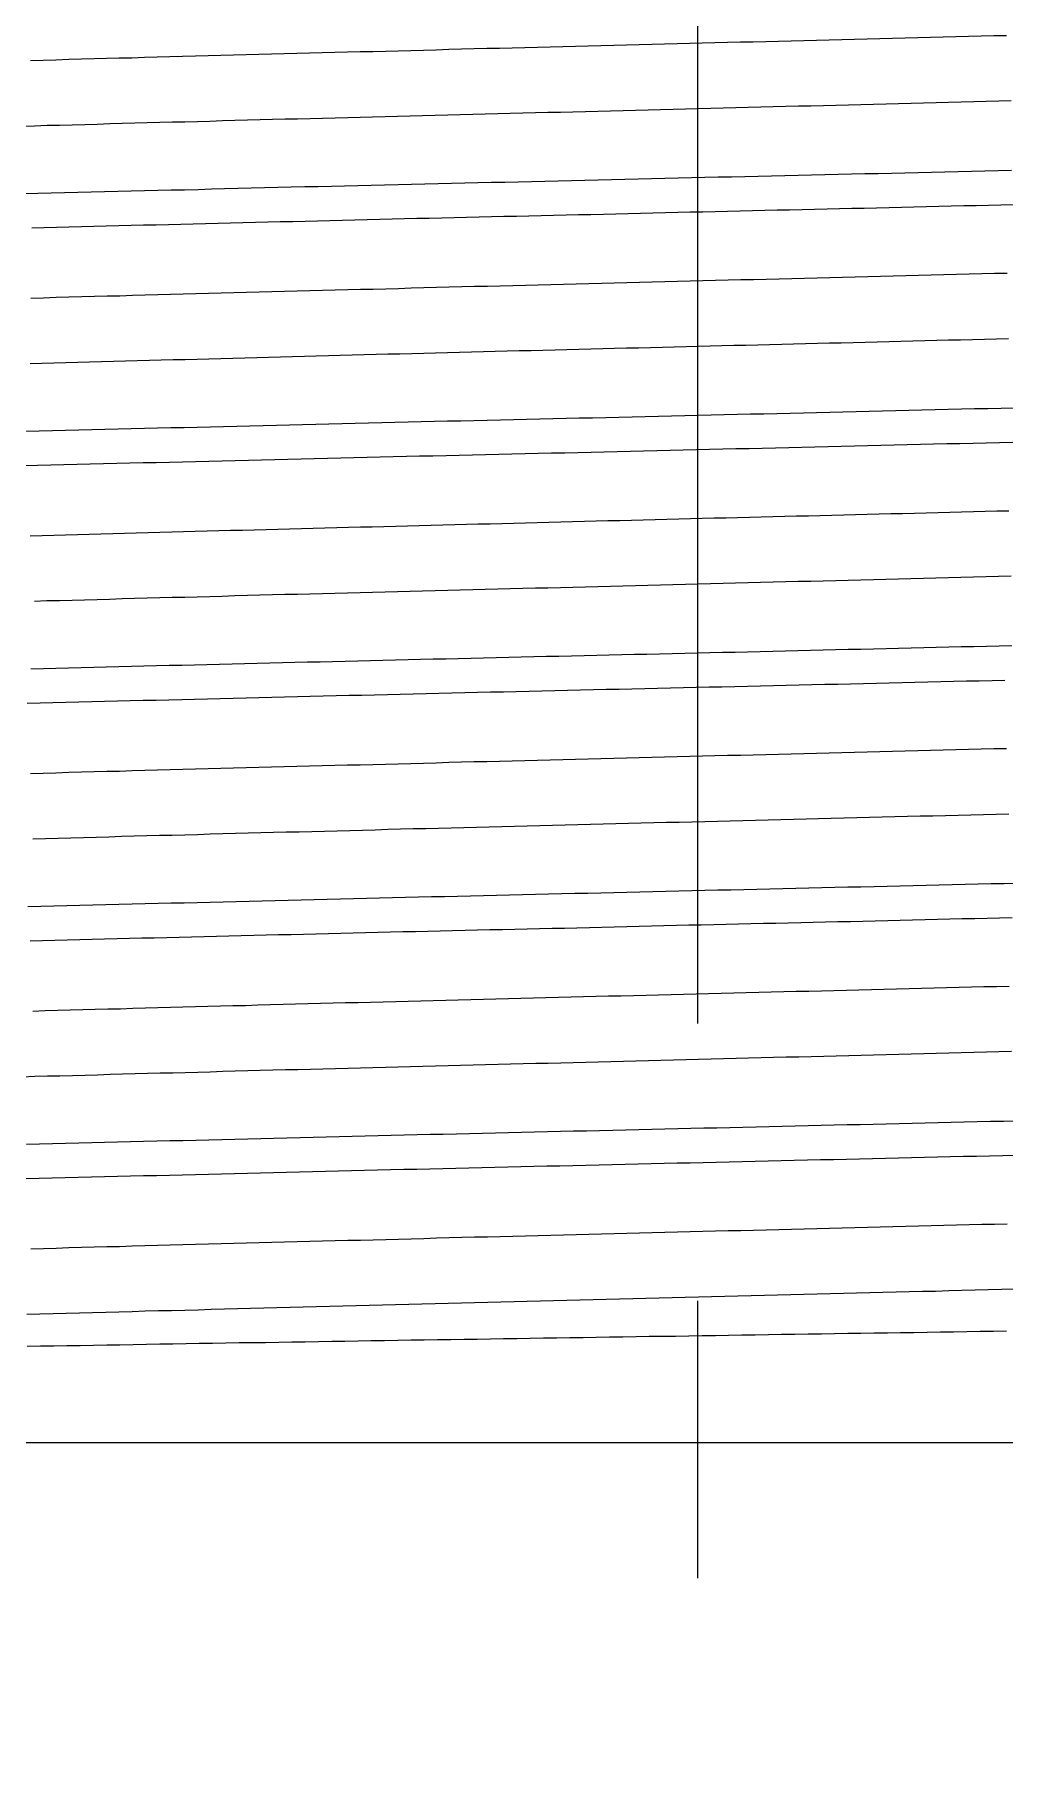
# Model space of a CAD drawing. Extents: x -5208 to -4788, y -2139 to -1842.
# Drawn here: x -5141.72 to -5135.6, y -2070.9 to -2060.01 of the extents above; entities that cross this region are included whole.
import ezdxf

# ---------------------------------------------------------------- set-up
doc = ezdxf.new("R2010")
doc.units = 0
doc.header["$LTSCALE"] = 7
doc.linetypes.add('CENTER', pattern=[2, 1.25, -0.25, 0.25, -0.25])
doc.layers.get('0').update_dxf_attribs({"color": 2, "linetype": 'CONTINUOUS'})
doc.layers.add('Trimetric', color=7, linetype='CONTINUOUS')

msp = doc.modelspace()

# ---------------------------------------------------------------- linework, layer by layer
at = {"color": 1, "linetype": 'CENTER'}
msp.add_line((-5137.538, -1973.502), (-5137.538, -2070.897), dxfattribs=at)
at = {"layer": 'Trimetric', "color": 0, "linetype": 'Continuous', "lineweight": 18}
for points in [[(-5141.745, -2060.173), (-5141.665, -2060.171), (-5141.585, -2060.169), (-5141.505, -2060.166), (-5141.425, -2060.164), (-5141.345, -2060.162), (-5141.266, -2060.16), (-5141.186, -2060.158), (-5141.106, -2060.156), (-5141.026, -2060.153), (-5140.946, -2060.151), (-5140.866, -2060.149), (-5140.786, -2060.147), (-5140.706, -2060.145), (-5140.626, -2060.143), (-5140.546, -2060.141), (-5140.466, -2060.138), (-5140.386, -2060.136), (-5140.306, -2060.134), (-5140.226, -2060.132), (-5140.146, -2060.13), (-5140.066, -2060.128), (-5139.986, -2060.126), (-5139.906, -2060.124), (-5139.826, -2060.122), (-5139.746, -2060.12), (-5139.666, -2060.118), (-5139.586, -2060.116), (-5139.507, -2060.114), (-5139.427, -2060.112), (-5139.347, -2060.11), (-5139.267, -2060.108), (-5139.187, -2060.106), (-5139.107, -2060.103), (-5139.027, -2060.101), (-5138.947, -2060.099), (-5138.867, -2060.097), (-5138.787, -2060.095), (-5138.707, -2060.093), (-5138.627, -2060.091), (-5138.547, -2060.089), (-5138.467, -2060.087), (-5138.387, -2060.085), (-5138.307, -2060.083), (-5138.227, -2060.081), (-5138.147, -2060.079), (-5138.067, -2060.077), (-5137.987, -2060.075), (-5137.907, -2060.073), (-5137.827, -2060.071), (-5137.747, -2060.069), (-5137.667, -2060.067), (-5137.588, -2060.065), (-5137.508, -2060.063), (-5137.428, -2060.061), (-5137.348, -2060.059), (-5137.268, -2060.057), (-5137.188, -2060.055), (-5137.108, -2060.053), (-5137.028, -2060.051), (-5136.948, -2060.049), (-5136.868, -2060.047), (-5136.788, -2060.045), (-5136.708, -2060.043), (-5136.628, -2060.041), (-5136.548, -2060.039), (-5136.468, -2060.037), (-5136.388, -2060.035), (-5136.308, -2060.033), (-5136.228, -2060.031), (-5136.148, -2060.029), (-5136.068, -2060.027), (-5135.988, -2060.025), (-5135.908, -2060.023), (-5135.828, -2060.021), (-5135.749, -2060.019), (-5135.669, -2060.017), (-5135.589, -2060.015)], [(-5135.559, -2060.429), (-5135.638, -2060.431), (-5135.717, -2060.433), (-5135.796, -2060.435), (-5135.875, -2060.437), (-5135.954, -2060.439), (-5136.033, -2060.441), (-5136.112, -2060.443), (-5136.191, -2060.445), (-5136.27, -2060.447), (-5136.349, -2060.449), (-5136.428, -2060.451), (-5136.507, -2060.453), (-5136.586, -2060.455), (-5136.665, -2060.457), (-5136.744, -2060.459), (-5136.823, -2060.461), (-5136.902, -2060.463), (-5136.981, -2060.465), (-5137.06, -2060.467), (-5137.139, -2060.469), (-5137.218, -2060.471), (-5137.297, -2060.473), (-5137.376, -2060.475), (-5137.455, -2060.477), (-5137.534, -2060.479), (-5137.613, -2060.481), (-5137.692, -2060.483), (-5137.771, -2060.485), (-5137.85, -2060.487), (-5137.929, -2060.489), (-5138.008, -2060.491), (-5138.087, -2060.493), (-5138.166, -2060.495), (-5138.245, -2060.497), (-5138.324, -2060.499), (-5138.403, -2060.501), (-5138.482, -2060.503), (-5138.561, -2060.505), (-5138.64, -2060.507), (-5138.719, -2060.509), (-5138.798, -2060.511), (-5138.877, -2060.513), (-5138.956, -2060.515), (-5139.035, -2060.517), (-5139.114, -2060.519), (-5139.193, -2060.521), (-5139.272, -2060.523), (-5139.351, -2060.525), (-5139.43, -2060.527), (-5139.509, -2060.529), (-5139.588, -2060.531), (-5139.667, -2060.533), (-5139.745, -2060.535), (-5139.824, -2060.537), (-5139.903, -2060.539), (-5139.982, -2060.541), (-5140.061, -2060.543), (-5140.14, -2060.545), (-5140.219, -2060.547), (-5140.298, -2060.549), (-5140.377, -2060.551), (-5140.456, -2060.553), (-5140.535, -2060.555), (-5140.614, -2060.558), (-5140.693, -2060.56), (-5140.772, -2060.562), (-5140.851, -2060.564), (-5140.93, -2060.566), (-5141.009, -2060.568), (-5141.088, -2060.57), (-5141.167, -2060.572), (-5141.246, -2060.574), (-5141.325, -2060.577), (-5141.404, -2060.579), (-5141.483, -2060.581), (-5141.562, -2060.583), (-5141.641, -2060.585), (-5141.72, -2060.588), (-5141.799, -2060.59)], [(-5141.783, -2061.014), (-5141.699, -2061.012), (-5141.615, -2061.009), (-5141.531, -2061.007), (-5141.447, -2061.005), (-5141.363, -2061.003), (-5141.278, -2061.001), (-5141.194, -2060.999), (-5141.11, -2060.997), (-5141.026, -2060.995), (-5140.942, -2060.993), (-5140.858, -2060.991), (-5140.774, -2060.989), (-5140.689, -2060.987), (-5140.605, -2060.984), (-5140.521, -2060.982), (-5140.437, -2060.98), (-5140.353, -2060.978), (-5140.269, -2060.976), (-5140.185, -2060.974), (-5140.101, -2060.972), (-5140.016, -2060.97), (-5139.932, -2060.968), (-5139.848, -2060.966), (-5139.764, -2060.964), (-5139.68, -2060.962), (-5139.596, -2060.96), (-5139.512, -2060.958), (-5139.427, -2060.956), (-5139.343, -2060.954), (-5139.259, -2060.952), (-5139.175, -2060.95), (-5139.091, -2060.948), (-5139.007, -2060.946), (-5138.923, -2060.944), (-5138.838, -2060.942), (-5138.754, -2060.941), (-5138.67, -2060.939), (-5138.586, -2060.937), (-5138.502, -2060.935), (-5138.418, -2060.933), (-5138.334, -2060.931), (-5138.249, -2060.929), (-5138.165, -2060.927), (-5138.081, -2060.925), (-5137.997, -2060.923), (-5137.913, -2060.921), (-5137.829, -2060.919), (-5137.745, -2060.917), (-5137.661, -2060.915), (-5137.576, -2060.913), (-5137.492, -2060.911), (-5137.408, -2060.909), (-5137.324, -2060.907), (-5137.24, -2060.905), (-5137.156, -2060.903), (-5137.072, -2060.901), (-5136.987, -2060.899), (-5136.903, -2060.898), (-5136.819, -2060.896), (-5136.735, -2060.894), (-5136.651, -2060.892), (-5136.567, -2060.89), (-5136.483, -2060.888), (-5136.398, -2060.886), (-5136.314, -2060.884), (-5136.23, -2060.882), (-5136.146, -2060.88), (-5136.062, -2060.878), (-5135.978, -2060.876), (-5135.894, -2060.874), (-5135.81, -2060.872), (-5135.725, -2060.87), (-5135.641, -2060.868), (-5135.557, -2060.866)], [(-5135.546, -2061.085), (-5135.624, -2061.086), (-5135.702, -2061.088), (-5135.781, -2061.09), (-5135.859, -2061.092), (-5135.938, -2061.094), (-5136.016, -2061.096), (-5136.094, -2061.097), (-5136.173, -2061.099), (-5136.251, -2061.101), (-5136.329, -2061.103), (-5136.408, -2061.105), (-5136.486, -2061.107), (-5136.565, -2061.108), (-5136.643, -2061.11), (-5136.721, -2061.112), (-5136.8, -2061.114), (-5136.878, -2061.116), (-5136.957, -2061.118), (-5137.035, -2061.119), (-5137.113, -2061.121), (-5137.192, -2061.123), (-5137.27, -2061.125), (-5137.348, -2061.127), (-5137.427, -2061.128), (-5137.505, -2061.13), (-5137.584, -2061.132), (-5137.662, -2061.134), (-5137.74, -2061.136), (-5137.819, -2061.138), (-5137.897, -2061.139), (-5137.976, -2061.141), (-5138.054, -2061.143), (-5138.132, -2061.145), (-5138.211, -2061.147), (-5138.289, -2061.148), (-5138.367, -2061.15), (-5138.446, -2061.152), (-5138.524, -2061.154), (-5138.603, -2061.156), (-5138.681, -2061.158), (-5138.759, -2061.159), (-5138.838, -2061.161), (-5138.916, -2061.163), (-5138.995, -2061.165), (-5139.073, -2061.167), (-5139.151, -2061.169), (-5139.23, -2061.17), (-5139.308, -2061.172), (-5139.387, -2061.174), (-5139.465, -2061.176), (-5139.543, -2061.178), (-5139.622, -2061.18), (-5139.7, -2061.182), (-5139.778, -2061.183), (-5139.857, -2061.185), (-5139.935, -2061.187), (-5140.014, -2061.189), (-5140.092, -2061.191), (-5140.17, -2061.193), (-5140.249, -2061.195), (-5140.327, -2061.197), (-5140.406, -2061.198), (-5140.484, -2061.2), (-5140.562, -2061.202), (-5140.641, -2061.204), (-5140.719, -2061.206), (-5140.797, -2061.208), (-5140.876, -2061.21), (-5140.954, -2061.212), (-5141.033, -2061.214), (-5141.111, -2061.216), (-5141.189, -2061.218), (-5141.268, -2061.22), (-5141.346, -2061.222), (-5141.425, -2061.223), (-5141.503, -2061.225), (-5141.581, -2061.227), (-5141.66, -2061.229), (-5141.738, -2061.231)], [(-5141.743, -2061.673), (-5141.663, -2061.671), (-5141.583, -2061.668), (-5141.503, -2061.666), (-5141.423, -2061.664), (-5141.343, -2061.662), (-5141.263, -2061.66), (-5141.183, -2061.658), (-5141.103, -2061.655), (-5141.023, -2061.653), (-5140.943, -2061.651), (-5140.863, -2061.649), (-5140.783, -2061.647), (-5140.703, -2061.645), (-5140.623, -2061.643), (-5140.543, -2061.641), (-5140.463, -2061.638), (-5140.383, -2061.636), (-5140.303, -2061.634), (-5140.223, -2061.632), (-5140.143, -2061.63), (-5140.063, -2061.628), (-5139.983, -2061.626), (-5139.903, -2061.624), (-5139.823, -2061.622), (-5139.743, -2061.62), (-5139.664, -2061.618), (-5139.584, -2061.616), (-5139.504, -2061.614), (-5139.424, -2061.612), (-5139.344, -2061.609), (-5139.264, -2061.607), (-5139.184, -2061.605), (-5139.104, -2061.603), (-5139.024, -2061.601), (-5138.944, -2061.599), (-5138.864, -2061.597), (-5138.784, -2061.595), (-5138.704, -2061.593), (-5138.624, -2061.591), (-5138.544, -2061.589), (-5138.464, -2061.587), (-5138.384, -2061.585), (-5138.304, -2061.583), (-5138.224, -2061.581), (-5138.144, -2061.579), (-5138.064, -2061.577), (-5137.984, -2061.575), (-5137.904, -2061.573), (-5137.824, -2061.571), (-5137.744, -2061.569), (-5137.664, -2061.567), (-5137.584, -2061.565), (-5137.504, -2061.563), (-5137.424, -2061.561), (-5137.344, -2061.559), (-5137.264, -2061.557), (-5137.184, -2061.555), (-5137.104, -2061.553), (-5137.024, -2061.551), (-5136.944, -2061.549), (-5136.864, -2061.547), (-5136.784, -2061.545), (-5136.704, -2061.543), (-5136.624, -2061.541), (-5136.544, -2061.539), (-5136.464, -2061.537), (-5136.384, -2061.535), (-5136.304, -2061.533), (-5136.224, -2061.531), (-5136.144, -2061.529), (-5136.065, -2061.527), (-5135.985, -2061.525), (-5135.905, -2061.523), (-5135.825, -2061.521), (-5135.745, -2061.519), (-5135.665, -2061.517), (-5135.585, -2061.515)], [(-5135.577, -2061.93), (-5135.653, -2061.932), (-5135.728, -2061.934), (-5135.803, -2061.936), (-5135.879, -2061.938), (-5135.954, -2061.939), (-5136.029, -2061.941), (-5136.104, -2061.943), (-5136.18, -2061.945), (-5136.255, -2061.947), (-5136.33, -2061.949), (-5136.405, -2061.951), (-5136.481, -2061.953), (-5136.556, -2061.955), (-5136.631, -2061.957), (-5136.706, -2061.958), (-5136.782, -2061.96), (-5136.857, -2061.962), (-5136.932, -2061.964), (-5137.007, -2061.966), (-5137.083, -2061.968), (-5137.158, -2061.97), (-5137.233, -2061.972), (-5137.309, -2061.973), (-5137.384, -2061.975), (-5137.459, -2061.977), (-5137.534, -2061.979), (-5137.61, -2061.981), (-5137.685, -2061.983), (-5137.76, -2061.985), (-5137.835, -2061.987), (-5137.911, -2061.989), (-5137.986, -2061.99), (-5138.061, -2061.992), (-5138.136, -2061.994), (-5138.212, -2061.996), (-5138.287, -2061.998), (-5138.362, -2062), (-5138.437, -2062.002), (-5138.513, -2062.004), (-5138.588, -2062.006), (-5138.663, -2062.007), (-5138.739, -2062.009), (-5138.814, -2062.011), (-5138.889, -2062.013), (-5138.964, -2062.015), (-5139.04, -2062.017), (-5139.115, -2062.019), (-5139.19, -2062.021), (-5139.265, -2062.023), (-5139.341, -2062.025), (-5139.416, -2062.027), (-5139.491, -2062.028), (-5139.566, -2062.03), (-5139.642, -2062.032), (-5139.717, -2062.034), (-5139.792, -2062.036), (-5139.867, -2062.038), (-5139.943, -2062.04), (-5140.018, -2062.042), (-5140.093, -2062.044), (-5140.169, -2062.046), (-5140.244, -2062.048), (-5140.319, -2062.05), (-5140.394, -2062.052), (-5140.47, -2062.054), (-5140.545, -2062.056), (-5140.62, -2062.058), (-5140.695, -2062.06), (-5140.771, -2062.062), (-5140.846, -2062.064), (-5140.921, -2062.066), (-5140.996, -2062.068), (-5141.072, -2062.07), (-5141.147, -2062.072), (-5141.222, -2062.074), (-5141.297, -2062.076), (-5141.373, -2062.078), (-5141.448, -2062.08), (-5141.523, -2062.082), (-5141.598, -2062.084), (-5141.674, -2062.086), (-5141.749, -2062.088)], [(-5141.775, -2062.513), (-5141.692, -2062.511), (-5141.608, -2062.509), (-5141.525, -2062.507), (-5141.442, -2062.505), (-5141.359, -2062.503), (-5141.276, -2062.501), (-5141.193, -2062.499), (-5141.11, -2062.497), (-5141.027, -2062.495), (-5140.944, -2062.493), (-5140.86, -2062.491), (-5140.777, -2062.489), (-5140.694, -2062.487), (-5140.611, -2062.485), (-5140.528, -2062.483), (-5140.445, -2062.481), (-5140.362, -2062.479), (-5140.279, -2062.477), (-5140.195, -2062.475), (-5140.112, -2062.473), (-5140.029, -2062.471), (-5139.946, -2062.469), (-5139.863, -2062.467), (-5139.78, -2062.465), (-5139.697, -2062.463), (-5139.614, -2062.461), (-5139.53, -2062.459), (-5139.447, -2062.457), (-5139.364, -2062.455), (-5139.281, -2062.453), (-5139.198, -2062.451), (-5139.115, -2062.449), (-5139.032, -2062.447), (-5138.949, -2062.445), (-5138.865, -2062.443), (-5138.782, -2062.441), (-5138.699, -2062.439), (-5138.616, -2062.437), (-5138.533, -2062.435), (-5138.45, -2062.433), (-5138.367, -2062.431), (-5138.284, -2062.43), (-5138.2, -2062.428), (-5138.117, -2062.426), (-5138.034, -2062.424), (-5137.951, -2062.422), (-5137.868, -2062.42), (-5137.785, -2062.418), (-5137.702, -2062.416), (-5137.619, -2062.414), (-5137.535, -2062.412), (-5137.452, -2062.41), (-5137.369, -2062.408), (-5137.286, -2062.406), (-5137.203, -2062.404), (-5137.12, -2062.403), (-5137.037, -2062.401), (-5136.954, -2062.399), (-5136.87, -2062.397), (-5136.787, -2062.395), (-5136.704, -2062.393), (-5136.621, -2062.391), (-5136.538, -2062.389), (-5136.455, -2062.387), (-5136.372, -2062.385), (-5136.288, -2062.383), (-5136.205, -2062.381), (-5136.122, -2062.379), (-5136.039, -2062.377), (-5135.956, -2062.375), (-5135.873, -2062.373), (-5135.79, -2062.371), (-5135.707, -2062.37), (-5135.623, -2062.368), (-5135.54, -2062.366)], [(-5135.55, -2062.585), (-5135.633, -2062.587), (-5135.717, -2062.589), (-5135.8, -2062.591), (-5135.883, -2062.593), (-5135.966, -2062.594), (-5136.049, -2062.596), (-5136.132, -2062.598), (-5136.215, -2062.6), (-5136.298, -2062.602), (-5136.381, -2062.604), (-5136.465, -2062.606), (-5136.548, -2062.608), (-5136.631, -2062.61), (-5136.714, -2062.612), (-5136.797, -2062.614), (-5136.88, -2062.616), (-5136.963, -2062.618), (-5137.046, -2062.62), (-5137.13, -2062.622), (-5137.213, -2062.624), (-5137.296, -2062.625), (-5137.379, -2062.627), (-5137.462, -2062.629), (-5137.545, -2062.631), (-5137.628, -2062.633), (-5137.711, -2062.635), (-5137.794, -2062.637), (-5137.878, -2062.639), (-5137.961, -2062.641), (-5138.044, -2062.643), (-5138.127, -2062.645), (-5138.21, -2062.647), (-5138.293, -2062.649), (-5138.376, -2062.651), (-5138.459, -2062.652), (-5138.543, -2062.654), (-5138.626, -2062.656), (-5138.709, -2062.658), (-5138.792, -2062.66), (-5138.875, -2062.662), (-5138.958, -2062.664), (-5139.041, -2062.666), (-5139.124, -2062.668), (-5139.207, -2062.67), (-5139.291, -2062.672), (-5139.374, -2062.674), (-5139.457, -2062.676), (-5139.54, -2062.678), (-5139.623, -2062.68), (-5139.706, -2062.682), (-5139.789, -2062.684), (-5139.872, -2062.686), (-5139.956, -2062.688), (-5140.039, -2062.69), (-5140.122, -2062.692), (-5140.205, -2062.694), (-5140.288, -2062.696), (-5140.371, -2062.698), (-5140.454, -2062.7), (-5140.537, -2062.702), (-5140.62, -2062.704), (-5140.704, -2062.706), (-5140.787, -2062.708), (-5140.87, -2062.71), (-5140.953, -2062.712), (-5141.036, -2062.714), (-5141.119, -2062.716), (-5141.202, -2062.718), (-5141.285, -2062.72), (-5141.369, -2062.722), (-5141.452, -2062.724), (-5141.535, -2062.726), (-5141.618, -2062.728), (-5141.701, -2062.73), (-5141.784, -2062.733)], [(-5141.748, -2063.173), (-5141.673, -2063.171), (-5141.599, -2063.169), (-5141.525, -2063.167), (-5141.45, -2063.165), (-5141.376, -2063.163), (-5141.302, -2063.161), (-5141.227, -2063.159), (-5141.153, -2063.157), (-5141.079, -2063.155), (-5141.004, -2063.153), (-5140.93, -2063.151), (-5140.855, -2063.149), (-5140.781, -2063.147), (-5140.707, -2063.145), (-5140.632, -2063.143), (-5140.558, -2063.141), (-5140.484, -2063.139), (-5140.409, -2063.137), (-5140.335, -2063.135), (-5140.26, -2063.133), (-5140.186, -2063.131), (-5140.112, -2063.129), (-5140.037, -2063.127), (-5139.963, -2063.125), (-5139.889, -2063.123), (-5139.814, -2063.122), (-5139.74, -2063.12), (-5139.665, -2063.118), (-5139.591, -2063.116), (-5139.517, -2063.114), (-5139.442, -2063.112), (-5139.368, -2063.11), (-5139.294, -2063.108), (-5139.219, -2063.106), (-5139.145, -2063.104), (-5139.07, -2063.103), (-5138.996, -2063.101), (-5138.922, -2063.099), (-5138.847, -2063.097), (-5138.773, -2063.095), (-5138.699, -2063.093), (-5138.624, -2063.091), (-5138.55, -2063.089), (-5138.475, -2063.088), (-5138.401, -2063.086), (-5138.327, -2063.084), (-5138.252, -2063.082), (-5138.178, -2063.08), (-5138.104, -2063.078), (-5138.029, -2063.076), (-5137.955, -2063.075), (-5137.88, -2063.073), (-5137.806, -2063.071), (-5137.732, -2063.069), (-5137.657, -2063.067), (-5137.583, -2063.065), (-5137.509, -2063.063), (-5137.434, -2063.061), (-5137.36, -2063.06), (-5137.285, -2063.058), (-5137.211, -2063.056), (-5137.137, -2063.054), (-5137.062, -2063.052), (-5136.988, -2063.05), (-5136.914, -2063.048), (-5136.839, -2063.047), (-5136.765, -2063.045), (-5136.69, -2063.043), (-5136.616, -2063.041), (-5136.542, -2063.039), (-5136.467, -2063.037), (-5136.393, -2063.035), (-5136.319, -2063.033), (-5136.244, -2063.032), (-5136.17, -2063.03), (-5136.095, -2063.028), (-5136.021, -2063.026), (-5135.947, -2063.024), (-5135.872, -2063.022), (-5135.798, -2063.02), (-5135.724, -2063.018), (-5135.649, -2063.017), (-5135.575, -2063.015)], [(-5135.56, -2063.429), (-5135.639, -2063.431), (-5135.718, -2063.433), (-5135.797, -2063.435), (-5135.876, -2063.437), (-5135.955, -2063.439), (-5136.034, -2063.441), (-5136.113, -2063.443), (-5136.192, -2063.445), (-5136.271, -2063.447), (-5136.35, -2063.449), (-5136.429, -2063.451), (-5136.508, -2063.453), (-5136.587, -2063.455), (-5136.666, -2063.457), (-5136.745, -2063.459), (-5136.824, -2063.461), (-5136.903, -2063.463), (-5136.982, -2063.465), (-5137.061, -2063.467), (-5137.14, -2063.469), (-5137.219, -2063.471), (-5137.298, -2063.473), (-5137.377, -2063.475), (-5137.456, -2063.477), (-5137.535, -2063.479), (-5137.614, -2063.481), (-5137.693, -2063.483), (-5137.772, -2063.485), (-5137.851, -2063.487), (-5137.93, -2063.489), (-5138.009, -2063.491), (-5138.088, -2063.493), (-5138.167, -2063.495), (-5138.245, -2063.497), (-5138.324, -2063.499), (-5138.403, -2063.501), (-5138.482, -2063.503), (-5138.561, -2063.505), (-5138.64, -2063.507), (-5138.719, -2063.509), (-5138.798, -2063.511), (-5138.877, -2063.513), (-5138.956, -2063.515), (-5139.035, -2063.517), (-5139.114, -2063.519), (-5139.193, -2063.521), (-5139.272, -2063.523), (-5139.351, -2063.525), (-5139.43, -2063.527), (-5139.509, -2063.529), (-5139.588, -2063.531), (-5139.667, -2063.533), (-5139.746, -2063.535), (-5139.825, -2063.537), (-5139.904, -2063.539), (-5139.983, -2063.541), (-5140.062, -2063.543), (-5140.141, -2063.545), (-5140.22, -2063.547), (-5140.299, -2063.549), (-5140.378, -2063.551), (-5140.457, -2063.553), (-5140.536, -2063.556), (-5140.615, -2063.558), (-5140.694, -2063.56), (-5140.773, -2063.562), (-5140.852, -2063.564), (-5140.931, -2063.566), (-5141.01, -2063.568), (-5141.089, -2063.57), (-5141.168, -2063.572), (-5141.247, -2063.575), (-5141.326, -2063.577), (-5141.405, -2063.579), (-5141.484, -2063.581), (-5141.563, -2063.583), (-5141.642, -2063.585), (-5141.721, -2063.588)], [(-5141.744, -2064.013), (-5141.664, -2064.011), (-5141.585, -2064.009), (-5141.506, -2064.007), (-5141.426, -2064.005), (-5141.347, -2064.003), (-5141.268, -2064.001), (-5141.188, -2063.999), (-5141.109, -2063.997), (-5141.03, -2063.995), (-5140.95, -2063.993), (-5140.871, -2063.991), (-5140.792, -2063.989), (-5140.712, -2063.987), (-5140.633, -2063.985), (-5140.554, -2063.983), (-5140.474, -2063.981), (-5140.395, -2063.979), (-5140.316, -2063.977), (-5140.236, -2063.976), (-5140.157, -2063.974), (-5140.078, -2063.972), (-5139.998, -2063.97), (-5139.919, -2063.968), (-5139.84, -2063.966), (-5139.76, -2063.964), (-5139.681, -2063.962), (-5139.602, -2063.96), (-5139.523, -2063.959), (-5139.443, -2063.957), (-5139.364, -2063.955), (-5139.285, -2063.953), (-5139.205, -2063.951), (-5139.126, -2063.949), (-5139.047, -2063.947), (-5138.967, -2063.945), (-5138.888, -2063.944), (-5138.809, -2063.942), (-5138.729, -2063.94), (-5138.65, -2063.938), (-5138.571, -2063.936), (-5138.491, -2063.934), (-5138.412, -2063.933), (-5138.333, -2063.931), (-5138.253, -2063.929), (-5138.174, -2063.927), (-5138.095, -2063.925), (-5138.015, -2063.923), (-5137.936, -2063.921), (-5137.857, -2063.92), (-5137.777, -2063.918), (-5137.698, -2063.916), (-5137.619, -2063.914), (-5137.539, -2063.912), (-5137.46, -2063.91), (-5137.381, -2063.909), (-5137.301, -2063.907), (-5137.222, -2063.905), (-5137.143, -2063.903), (-5137.063, -2063.901), (-5136.984, -2063.899), (-5136.905, -2063.898), (-5136.825, -2063.896), (-5136.746, -2063.894), (-5136.667, -2063.892), (-5136.587, -2063.89), (-5136.508, -2063.888), (-5136.429, -2063.886), (-5136.349, -2063.885), (-5136.27, -2063.883), (-5136.191, -2063.881), (-5136.111, -2063.879), (-5136.032, -2063.877), (-5135.953, -2063.875), (-5135.874, -2063.873), (-5135.794, -2063.872), (-5135.715, -2063.87), (-5135.636, -2063.868), (-5135.556, -2063.866)], [(-5135.599, -2064.086), (-5135.68, -2064.088), (-5135.761, -2064.09), (-5135.842, -2064.092), (-5135.923, -2064.093), (-5136.004, -2064.095), (-5136.086, -2064.097), (-5136.167, -2064.099), (-5136.248, -2064.101), (-5136.329, -2064.103), (-5136.41, -2064.105), (-5136.491, -2064.107), (-5136.572, -2064.109), (-5136.654, -2064.111), (-5136.735, -2064.112), (-5136.816, -2064.114), (-5136.897, -2064.116), (-5136.978, -2064.118), (-5137.059, -2064.12), (-5137.141, -2064.122), (-5137.222, -2064.124), (-5137.303, -2064.126), (-5137.384, -2064.128), (-5137.465, -2064.129), (-5137.546, -2064.131), (-5137.627, -2064.133), (-5137.709, -2064.135), (-5137.79, -2064.137), (-5137.871, -2064.139), (-5137.952, -2064.141), (-5138.033, -2064.143), (-5138.114, -2064.144), (-5138.195, -2064.146), (-5138.277, -2064.148), (-5138.358, -2064.15), (-5138.439, -2064.152), (-5138.52, -2064.154), (-5138.601, -2064.156), (-5138.682, -2064.158), (-5138.763, -2064.16), (-5138.845, -2064.161), (-5138.926, -2064.163), (-5139.007, -2064.165), (-5139.088, -2064.167), (-5139.169, -2064.169), (-5139.25, -2064.171), (-5139.331, -2064.173), (-5139.413, -2064.175), (-5139.494, -2064.177), (-5139.575, -2064.179), (-5139.656, -2064.181), (-5139.737, -2064.182), (-5139.818, -2064.184), (-5139.899, -2064.186), (-5139.981, -2064.188), (-5140.062, -2064.19), (-5140.143, -2064.192), (-5140.224, -2064.194), (-5140.305, -2064.196), (-5140.386, -2064.198), (-5140.467, -2064.2), (-5140.549, -2064.202), (-5140.63, -2064.204), (-5140.711, -2064.206), (-5140.792, -2064.208), (-5140.873, -2064.21), (-5140.954, -2064.212), (-5141.036, -2064.214), (-5141.117, -2064.216), (-5141.198, -2064.218), (-5141.279, -2064.22), (-5141.36, -2064.222), (-5141.441, -2064.224), (-5141.522, -2064.226), (-5141.604, -2064.228), (-5141.685, -2064.23), (-5141.766, -2064.232)], [(-5141.745, -2064.673), (-5141.665, -2064.671), (-5141.585, -2064.669), (-5141.505, -2064.666), (-5141.425, -2064.664), (-5141.345, -2064.662), (-5141.265, -2064.66), (-5141.185, -2064.658), (-5141.105, -2064.655), (-5141.025, -2064.653), (-5140.945, -2064.651), (-5140.865, -2064.649), (-5140.785, -2064.647), (-5140.705, -2064.645), (-5140.626, -2064.643), (-5140.546, -2064.641), (-5140.466, -2064.638), (-5140.386, -2064.636), (-5140.306, -2064.634), (-5140.226, -2064.632), (-5140.146, -2064.63), (-5140.066, -2064.628), (-5139.986, -2064.626), (-5139.906, -2064.624), (-5139.826, -2064.622), (-5139.746, -2064.62), (-5139.666, -2064.618), (-5139.586, -2064.616), (-5139.506, -2064.614), (-5139.426, -2064.612), (-5139.346, -2064.61), (-5139.266, -2064.608), (-5139.186, -2064.606), (-5139.106, -2064.603), (-5139.027, -2064.601), (-5138.947, -2064.599), (-5138.867, -2064.597), (-5138.787, -2064.595), (-5138.707, -2064.593), (-5138.627, -2064.591), (-5138.547, -2064.589), (-5138.467, -2064.587), (-5138.387, -2064.585), (-5138.307, -2064.583), (-5138.227, -2064.581), (-5138.147, -2064.579), (-5138.067, -2064.577), (-5137.987, -2064.575), (-5137.907, -2064.573), (-5137.827, -2064.571), (-5137.747, -2064.569), (-5137.667, -2064.567), (-5137.587, -2064.565), (-5137.507, -2064.563), (-5137.428, -2064.561), (-5137.348, -2064.559), (-5137.268, -2064.557), (-5137.188, -2064.555), (-5137.108, -2064.553), (-5137.028, -2064.551), (-5136.948, -2064.549), (-5136.868, -2064.547), (-5136.788, -2064.545), (-5136.708, -2064.543), (-5136.628, -2064.541), (-5136.548, -2064.539), (-5136.468, -2064.537), (-5136.388, -2064.535), (-5136.308, -2064.533), (-5136.228, -2064.531), (-5136.148, -2064.529), (-5136.068, -2064.527), (-5135.988, -2064.525), (-5135.908, -2064.523), (-5135.828, -2064.521), (-5135.749, -2064.519), (-5135.669, -2064.517), (-5135.589, -2064.515)], [(-5135.574, -2064.93), (-5135.654, -2064.932), (-5135.734, -2064.934), (-5135.814, -2064.936), (-5135.894, -2064.938), (-5135.974, -2064.94), (-5136.054, -2064.942), (-5136.134, -2064.944), (-5136.214, -2064.946), (-5136.294, -2064.948), (-5136.374, -2064.95), (-5136.454, -2064.952), (-5136.534, -2064.954), (-5136.614, -2064.956), (-5136.694, -2064.958), (-5136.774, -2064.96), (-5136.853, -2064.962), (-5136.933, -2064.964), (-5137.013, -2064.966), (-5137.093, -2064.968), (-5137.173, -2064.97), (-5137.253, -2064.972), (-5137.333, -2064.974), (-5137.413, -2064.976), (-5137.493, -2064.978), (-5137.573, -2064.98), (-5137.653, -2064.982), (-5137.733, -2064.984), (-5137.813, -2064.986), (-5137.893, -2064.988), (-5137.973, -2064.99), (-5138.053, -2064.992), (-5138.133, -2064.994), (-5138.213, -2064.996), (-5138.293, -2064.998), (-5138.373, -2065), (-5138.453, -2065.002), (-5138.533, -2065.004), (-5138.613, -2065.006), (-5138.693, -2065.008), (-5138.773, -2065.01), (-5138.853, -2065.012), (-5138.933, -2065.014), (-5139.013, -2065.016), (-5139.093, -2065.018), (-5139.172, -2065.02), (-5139.252, -2065.022), (-5139.332, -2065.024), (-5139.412, -2065.026), (-5139.492, -2065.028), (-5139.572, -2065.031), (-5139.652, -2065.033), (-5139.732, -2065.035), (-5139.812, -2065.037), (-5139.892, -2065.039), (-5139.972, -2065.041), (-5140.052, -2065.043), (-5140.132, -2065.045), (-5140.212, -2065.047), (-5140.292, -2065.049), (-5140.372, -2065.051), (-5140.452, -2065.053), (-5140.532, -2065.055), (-5140.612, -2065.057), (-5140.692, -2065.06), (-5140.772, -2065.062), (-5140.852, -2065.064), (-5140.932, -2065.066), (-5141.012, -2065.068), (-5141.092, -2065.07), (-5141.172, -2065.072), (-5141.252, -2065.075), (-5141.332, -2065.077), (-5141.411, -2065.079), (-5141.491, -2065.081), (-5141.571, -2065.083), (-5141.651, -2065.086), (-5141.731, -2065.088)], [(-5141.762, -2065.513), (-5141.68, -2065.511), (-5141.598, -2065.509), (-5141.516, -2065.507), (-5141.434, -2065.505), (-5141.352, -2065.503), (-5141.27, -2065.501), (-5141.188, -2065.499), (-5141.105, -2065.497), (-5141.023, -2065.495), (-5140.941, -2065.493), (-5140.859, -2065.491), (-5140.777, -2065.489), (-5140.695, -2065.487), (-5140.613, -2065.485), (-5140.531, -2065.483), (-5140.448, -2065.481), (-5140.366, -2065.479), (-5140.284, -2065.477), (-5140.202, -2065.475), (-5140.12, -2065.473), (-5140.038, -2065.471), (-5139.956, -2065.469), (-5139.874, -2065.467), (-5139.791, -2065.465), (-5139.709, -2065.463), (-5139.627, -2065.461), (-5139.545, -2065.459), (-5139.463, -2065.457), (-5139.381, -2065.455), (-5139.299, -2065.453), (-5139.217, -2065.451), (-5139.135, -2065.449), (-5139.052, -2065.447), (-5138.97, -2065.446), (-5138.888, -2065.444), (-5138.806, -2065.442), (-5138.724, -2065.44), (-5138.642, -2065.438), (-5138.56, -2065.436), (-5138.478, -2065.434), (-5138.395, -2065.432), (-5138.313, -2065.43), (-5138.231, -2065.428), (-5138.149, -2065.426), (-5138.067, -2065.425), (-5137.985, -2065.423), (-5137.903, -2065.421), (-5137.821, -2065.419), (-5137.738, -2065.417), (-5137.656, -2065.415), (-5137.574, -2065.413), (-5137.492, -2065.411), (-5137.41, -2065.409), (-5137.328, -2065.407), (-5137.246, -2065.405), (-5137.164, -2065.404), (-5137.081, -2065.402), (-5136.999, -2065.4), (-5136.917, -2065.398), (-5136.835, -2065.396), (-5136.753, -2065.394), (-5136.671, -2065.392), (-5136.589, -2065.39), (-5136.507, -2065.388), (-5136.424, -2065.386), (-5136.342, -2065.384), (-5136.26, -2065.383), (-5136.178, -2065.381), (-5136.096, -2065.379), (-5136.014, -2065.377), (-5135.932, -2065.375), (-5135.85, -2065.373), (-5135.768, -2065.371), (-5135.685, -2065.369), (-5135.603, -2065.367), (-5135.521, -2065.365)], [(-5135.554, -2065.585), (-5135.633, -2065.587), (-5135.711, -2065.588), (-5135.789, -2065.59), (-5135.868, -2065.592), (-5135.946, -2065.594), (-5136.025, -2065.596), (-5136.103, -2065.598), (-5136.181, -2065.6), (-5136.26, -2065.601), (-5136.338, -2065.603), (-5136.417, -2065.605), (-5136.495, -2065.607), (-5136.574, -2065.609), (-5136.652, -2065.61), (-5136.73, -2065.612), (-5136.809, -2065.614), (-5136.887, -2065.616), (-5136.966, -2065.618), (-5137.044, -2065.62), (-5137.122, -2065.621), (-5137.201, -2065.623), (-5137.279, -2065.625), (-5137.358, -2065.627), (-5137.436, -2065.629), (-5137.515, -2065.631), (-5137.593, -2065.632), (-5137.671, -2065.634), (-5137.75, -2065.636), (-5137.828, -2065.638), (-5137.907, -2065.64), (-5137.985, -2065.641), (-5138.063, -2065.643), (-5138.142, -2065.645), (-5138.22, -2065.647), (-5138.299, -2065.649), (-5138.377, -2065.651), (-5138.456, -2065.652), (-5138.534, -2065.654), (-5138.612, -2065.656), (-5138.691, -2065.658), (-5138.769, -2065.66), (-5138.848, -2065.661), (-5138.926, -2065.663), (-5139.004, -2065.665), (-5139.083, -2065.667), (-5139.161, -2065.669), (-5139.24, -2065.671), (-5139.318, -2065.673), (-5139.397, -2065.674), (-5139.475, -2065.676), (-5139.553, -2065.678), (-5139.632, -2065.68), (-5139.71, -2065.682), (-5139.789, -2065.684), (-5139.867, -2065.686), (-5139.945, -2065.687), (-5140.024, -2065.689), (-5140.102, -2065.691), (-5140.181, -2065.693), (-5140.259, -2065.695), (-5140.338, -2065.697), (-5140.416, -2065.699), (-5140.494, -2065.701), (-5140.573, -2065.702), (-5140.651, -2065.704), (-5140.73, -2065.706), (-5140.808, -2065.708), (-5140.886, -2065.71), (-5140.965, -2065.712), (-5141.043, -2065.714), (-5141.122, -2065.716), (-5141.2, -2065.718), (-5141.279, -2065.72), (-5141.357, -2065.722), (-5141.435, -2065.724), (-5141.514, -2065.726), (-5141.592, -2065.728), (-5141.671, -2065.73), (-5141.749, -2065.732)], [(-5141.732, -2066.173), (-5141.653, -2066.17), (-5141.574, -2066.168), (-5141.495, -2066.166), (-5141.416, -2066.164), (-5141.337, -2066.162), (-5141.258, -2066.16), (-5141.179, -2066.158), (-5141.1, -2066.155), (-5141.021, -2066.153), (-5140.942, -2066.151), (-5140.863, -2066.149), (-5140.784, -2066.147), (-5140.705, -2066.145), (-5140.627, -2066.143), (-5140.548, -2066.141), (-5140.469, -2066.139), (-5140.39, -2066.137), (-5140.311, -2066.134), (-5140.232, -2066.132), (-5140.153, -2066.13), (-5140.074, -2066.128), (-5139.995, -2066.126), (-5139.916, -2066.124), (-5139.837, -2066.122), (-5139.758, -2066.12), (-5139.679, -2066.118), (-5139.6, -2066.116), (-5139.521, -2066.114), (-5139.442, -2066.112), (-5139.363, -2066.11), (-5139.284, -2066.108), (-5139.205, -2066.106), (-5139.126, -2066.104), (-5139.047, -2066.102), (-5138.968, -2066.1), (-5138.889, -2066.098), (-5138.81, -2066.096), (-5138.731, -2066.094), (-5138.652, -2066.092), (-5138.573, -2066.09), (-5138.494, -2066.088), (-5138.415, -2066.086), (-5138.336, -2066.084), (-5138.258, -2066.082), (-5138.179, -2066.08), (-5138.1, -2066.078), (-5138.021, -2066.076), (-5137.942, -2066.074), (-5137.863, -2066.072), (-5137.784, -2066.07), (-5137.705, -2066.068), (-5137.626, -2066.066), (-5137.547, -2066.064), (-5137.468, -2066.062), (-5137.389, -2066.06), (-5137.31, -2066.058), (-5137.231, -2066.056), (-5137.152, -2066.054), (-5137.073, -2066.052), (-5136.994, -2066.05), (-5136.915, -2066.048), (-5136.836, -2066.047), (-5136.757, -2066.045), (-5136.678, -2066.043), (-5136.599, -2066.041), (-5136.52, -2066.039), (-5136.441, -2066.037), (-5136.362, -2066.035), (-5136.283, -2066.033), (-5136.204, -2066.031), (-5136.125, -2066.029), (-5136.046, -2066.027), (-5135.967, -2066.025), (-5135.888, -2066.023), (-5135.81, -2066.021), (-5135.731, -2066.019), (-5135.652, -2066.017), (-5135.573, -2066.015)], [(-5135.558, -2066.429), (-5135.637, -2066.431), (-5135.716, -2066.433), (-5135.795, -2066.435), (-5135.874, -2066.437), (-5135.953, -2066.439), (-5136.032, -2066.441), (-5136.111, -2066.443), (-5136.19, -2066.445), (-5136.269, -2066.447), (-5136.348, -2066.449), (-5136.427, -2066.451), (-5136.505, -2066.453), (-5136.584, -2066.455), (-5136.663, -2066.457), (-5136.742, -2066.459), (-5136.821, -2066.461), (-5136.9, -2066.463), (-5136.979, -2066.465), (-5137.058, -2066.467), (-5137.137, -2066.469), (-5137.216, -2066.471), (-5137.295, -2066.473), (-5137.374, -2066.475), (-5137.453, -2066.477), (-5137.532, -2066.479), (-5137.611, -2066.481), (-5137.69, -2066.483), (-5137.769, -2066.485), (-5137.848, -2066.487), (-5137.927, -2066.489), (-5138.006, -2066.491), (-5138.085, -2066.493), (-5138.164, -2066.495), (-5138.243, -2066.497), (-5138.322, -2066.499), (-5138.401, -2066.501), (-5138.48, -2066.503), (-5138.559, -2066.505), (-5138.638, -2066.507), (-5138.717, -2066.509), (-5138.796, -2066.511), (-5138.875, -2066.513), (-5138.954, -2066.515), (-5139.033, -2066.517), (-5139.112, -2066.519), (-5139.191, -2066.521), (-5139.27, -2066.523), (-5139.349, -2066.525), (-5139.428, -2066.527), (-5139.507, -2066.529), (-5139.586, -2066.531), (-5139.664, -2066.533), (-5139.743, -2066.535), (-5139.822, -2066.537), (-5139.901, -2066.539), (-5139.98, -2066.541), (-5140.059, -2066.543), (-5140.138, -2066.545), (-5140.217, -2066.547), (-5140.296, -2066.549), (-5140.375, -2066.551), (-5140.454, -2066.553), (-5140.533, -2066.555), (-5140.612, -2066.558), (-5140.691, -2066.56), (-5140.77, -2066.562), (-5140.849, -2066.564), (-5140.928, -2066.566), (-5141.007, -2066.568), (-5141.086, -2066.57), (-5141.165, -2066.572), (-5141.244, -2066.574), (-5141.323, -2066.577), (-5141.402, -2066.579), (-5141.481, -2066.581), (-5141.56, -2066.583), (-5141.639, -2066.585), (-5141.718, -2066.587), (-5141.797, -2066.59)], [(-5141.771, -2067.013), (-5141.689, -2067.011), (-5141.607, -2067.009), (-5141.525, -2067.007), (-5141.442, -2067.005), (-5141.36, -2067.003), (-5141.278, -2067.001), (-5141.196, -2066.999), (-5141.114, -2066.997), (-5141.032, -2066.995), (-5140.949, -2066.993), (-5140.867, -2066.991), (-5140.785, -2066.989), (-5140.703, -2066.987), (-5140.621, -2066.985), (-5140.539, -2066.983), (-5140.456, -2066.981), (-5140.374, -2066.979), (-5140.292, -2066.977), (-5140.21, -2066.975), (-5140.128, -2066.973), (-5140.045, -2066.971), (-5139.963, -2066.969), (-5139.881, -2066.967), (-5139.799, -2066.965), (-5139.717, -2066.963), (-5139.635, -2066.961), (-5139.552, -2066.959), (-5139.47, -2066.957), (-5139.388, -2066.955), (-5139.306, -2066.953), (-5139.224, -2066.951), (-5139.142, -2066.95), (-5139.059, -2066.948), (-5138.977, -2066.946), (-5138.895, -2066.944), (-5138.813, -2066.942), (-5138.731, -2066.94), (-5138.649, -2066.938), (-5138.566, -2066.936), (-5138.484, -2066.934), (-5138.402, -2066.932), (-5138.32, -2066.93), (-5138.238, -2066.928), (-5138.156, -2066.927), (-5138.073, -2066.925), (-5137.991, -2066.923), (-5137.909, -2066.921), (-5137.827, -2066.919), (-5137.745, -2066.917), (-5137.663, -2066.915), (-5137.58, -2066.913), (-5137.498, -2066.911), (-5137.416, -2066.909), (-5137.334, -2066.908), (-5137.252, -2066.906), (-5137.169, -2066.904), (-5137.087, -2066.902), (-5137.005, -2066.9), (-5136.923, -2066.898), (-5136.841, -2066.896), (-5136.759, -2066.894), (-5136.676, -2066.892), (-5136.594, -2066.89), (-5136.512, -2066.888), (-5136.43, -2066.887), (-5136.348, -2066.885), (-5136.266, -2066.883), (-5136.183, -2066.881), (-5136.101, -2066.879), (-5136.019, -2066.877), (-5135.937, -2066.875), (-5135.855, -2066.873), (-5135.773, -2066.871), (-5135.69, -2066.869), (-5135.608, -2066.867), (-5135.526, -2066.865)], [(-5135.531, -2067.084), (-5135.613, -2067.086), (-5135.696, -2067.088), (-5135.778, -2067.09), (-5135.86, -2067.092), (-5135.942, -2067.094), (-5136.024, -2067.096), (-5136.106, -2067.098), (-5136.188, -2067.1), (-5136.27, -2067.102), (-5136.353, -2067.104), (-5136.435, -2067.105), (-5136.517, -2067.107), (-5136.599, -2067.109), (-5136.681, -2067.111), (-5136.763, -2067.113), (-5136.845, -2067.115), (-5136.928, -2067.117), (-5137.01, -2067.119), (-5137.092, -2067.121), (-5137.174, -2067.123), (-5137.256, -2067.125), (-5137.338, -2067.126), (-5137.42, -2067.128), (-5137.502, -2067.13), (-5137.585, -2067.132), (-5137.667, -2067.134), (-5137.749, -2067.136), (-5137.831, -2067.138), (-5137.913, -2067.14), (-5137.995, -2067.142), (-5138.077, -2067.144), (-5138.159, -2067.145), (-5138.242, -2067.147), (-5138.324, -2067.149), (-5138.406, -2067.151), (-5138.488, -2067.153), (-5138.57, -2067.155), (-5138.652, -2067.157), (-5138.734, -2067.159), (-5138.816, -2067.161), (-5138.899, -2067.163), (-5138.981, -2067.165), (-5139.063, -2067.167), (-5139.145, -2067.168), (-5139.227, -2067.17), (-5139.309, -2067.172), (-5139.391, -2067.174), (-5139.474, -2067.176), (-5139.556, -2067.178), (-5139.638, -2067.18), (-5139.72, -2067.182), (-5139.802, -2067.184), (-5139.884, -2067.186), (-5139.966, -2067.188), (-5140.048, -2067.19), (-5140.131, -2067.192), (-5140.213, -2067.194), (-5140.295, -2067.196), (-5140.377, -2067.198), (-5140.459, -2067.2), (-5140.541, -2067.202), (-5140.623, -2067.204), (-5140.705, -2067.206), (-5140.788, -2067.208), (-5140.87, -2067.21), (-5140.952, -2067.212), (-5141.034, -2067.214), (-5141.116, -2067.216), (-5141.198, -2067.218), (-5141.28, -2067.22), (-5141.362, -2067.222), (-5141.445, -2067.224), (-5141.527, -2067.226), (-5141.609, -2067.228), (-5141.691, -2067.23), (-5141.773, -2067.232)], [(-5141.744, -2067.673), (-5141.664, -2067.671), (-5141.584, -2067.669), (-5141.504, -2067.666), (-5141.424, -2067.664), (-5141.344, -2067.662), (-5141.264, -2067.66), (-5141.184, -2067.658), (-5141.104, -2067.655), (-5141.024, -2067.653), (-5140.944, -2067.651), (-5140.864, -2067.649), (-5140.784, -2067.647), (-5140.704, -2067.645), (-5140.624, -2067.643), (-5140.544, -2067.641), (-5140.464, -2067.638), (-5140.384, -2067.636), (-5140.304, -2067.634), (-5140.224, -2067.632), (-5140.144, -2067.63), (-5140.064, -2067.628), (-5139.984, -2067.626), (-5139.904, -2067.624), (-5139.824, -2067.622), (-5139.744, -2067.62), (-5139.664, -2067.618), (-5139.584, -2067.616), (-5139.504, -2067.614), (-5139.424, -2067.612), (-5139.344, -2067.61), (-5139.264, -2067.608), (-5139.184, -2067.605), (-5139.104, -2067.603), (-5139.024, -2067.601), (-5138.944, -2067.599), (-5138.864, -2067.597), (-5138.784, -2067.595), (-5138.704, -2067.593), (-5138.624, -2067.591), (-5138.544, -2067.589), (-5138.464, -2067.587), (-5138.384, -2067.585), (-5138.304, -2067.583), (-5138.224, -2067.581), (-5138.144, -2067.579), (-5138.064, -2067.577), (-5137.984, -2067.575), (-5137.904, -2067.573), (-5137.824, -2067.571), (-5137.744, -2067.569), (-5137.664, -2067.567), (-5137.585, -2067.565), (-5137.505, -2067.563), (-5137.425, -2067.561), (-5137.345, -2067.559), (-5137.265, -2067.557), (-5137.185, -2067.555), (-5137.105, -2067.553), (-5137.025, -2067.551), (-5136.945, -2067.549), (-5136.865, -2067.547), (-5136.785, -2067.545), (-5136.705, -2067.543), (-5136.625, -2067.541), (-5136.545, -2067.539), (-5136.465, -2067.537), (-5136.385, -2067.535), (-5136.305, -2067.533), (-5136.225, -2067.531), (-5136.145, -2067.529), (-5136.065, -2067.527), (-5135.985, -2067.525), (-5135.905, -2067.523), (-5135.825, -2067.521), (-5135.745, -2067.519), (-5135.665, -2067.517), (-5135.585, -2067.515)], [(-5135.538, -2067.929), (-5135.621, -2067.931), (-5135.704, -2067.933), (-5135.787, -2067.935), (-5135.87, -2067.937), (-5135.953, -2067.939), (-5136.036, -2067.942), (-5136.119, -2067.944), (-5136.202, -2067.946), (-5136.285, -2067.948), (-5136.369, -2067.95), (-5136.452, -2067.952), (-5136.535, -2067.954), (-5136.618, -2067.956), (-5136.701, -2067.958), (-5136.784, -2067.96), (-5136.867, -2067.962), (-5136.95, -2067.965), (-5137.033, -2067.967), (-5137.116, -2067.969), (-5137.2, -2067.971), (-5137.283, -2067.973), (-5137.366, -2067.975), (-5137.449, -2067.977), (-5137.532, -2067.979), (-5137.615, -2067.981), (-5137.698, -2067.983), (-5137.781, -2067.985), (-5137.864, -2067.987), (-5137.947, -2067.989), (-5138.03, -2067.992), (-5138.114, -2067.994), (-5138.197, -2067.996), (-5138.28, -2067.998), (-5138.363, -2068), (-5138.446, -2068.002), (-5138.529, -2068.004), (-5138.612, -2068.006), (-5138.695, -2068.008), (-5138.778, -2068.01), (-5138.861, -2068.012), (-5138.944, -2068.015), (-5139.028, -2068.017), (-5139.111, -2068.019), (-5139.194, -2068.021), (-5139.277, -2068.023), (-5139.36, -2068.025), (-5139.443, -2068.027), (-5139.526, -2068.029), (-5139.609, -2068.031), (-5139.692, -2068.034), (-5139.775, -2068.036), (-5139.858, -2068.038), (-5139.942, -2068.04), (-5140.025, -2068.042), (-5140.108, -2068.044), (-5140.191, -2068.046), (-5140.274, -2068.049), (-5140.357, -2068.051), (-5140.44, -2068.053), (-5140.523, -2068.055), (-5140.606, -2068.057), (-5140.689, -2068.06), (-5140.773, -2068.062), (-5140.856, -2068.064), (-5140.939, -2068.066), (-5141.022, -2068.068), (-5141.105, -2068.071), (-5141.188, -2068.073), (-5141.271, -2068.075), (-5141.354, -2068.077), (-5141.437, -2068.08), (-5141.52, -2068.082), (-5141.603, -2068.084), (-5141.686, -2068.087), (-5141.77, -2068.089)], [(-5135.589, -2068.194), (-5135.672, -2068.195), (-5135.756, -2068.196), (-5135.839, -2068.198), (-5135.923, -2068.199), (-5136.006, -2068.2), (-5136.09, -2068.202), (-5136.173, -2068.203), (-5136.257, -2068.204), (-5136.34, -2068.205), (-5136.423, -2068.207), (-5136.507, -2068.208), (-5136.59, -2068.209), (-5136.674, -2068.21), (-5136.757, -2068.212), (-5136.841, -2068.213), (-5136.924, -2068.214), (-5137.008, -2068.215), (-5137.091, -2068.217), (-5137.175, -2068.218), (-5137.258, -2068.219), (-5137.342, -2068.221), (-5137.425, -2068.222), (-5137.509, -2068.223), (-5137.592, -2068.224), (-5137.676, -2068.226), (-5137.759, -2068.227), (-5137.843, -2068.228), (-5137.926, -2068.229), (-5138.01, -2068.231), (-5138.093, -2068.232), (-5138.177, -2068.233), (-5138.26, -2068.235), (-5138.343, -2068.236), (-5138.427, -2068.237), (-5138.51, -2068.238), (-5138.594, -2068.24), (-5138.677, -2068.241), (-5138.761, -2068.242), (-5138.844, -2068.243), (-5138.928, -2068.245), (-5139.011, -2068.246), (-5139.095, -2068.247), (-5139.178, -2068.249), (-5139.262, -2068.25), (-5139.345, -2068.251), (-5139.429, -2068.253), (-5139.512, -2068.254), (-5139.596, -2068.255), (-5139.679, -2068.256), (-5139.763, -2068.258), (-5139.846, -2068.259), (-5139.93, -2068.26), (-5140.013, -2068.262), (-5140.097, -2068.263), (-5140.18, -2068.264), (-5140.263, -2068.266), (-5140.347, -2068.267), (-5140.43, -2068.268), (-5140.514, -2068.27), (-5140.597, -2068.271), (-5140.681, -2068.272), (-5140.764, -2068.274), (-5140.848, -2068.275), (-5140.931, -2068.276), (-5141.015, -2068.278), (-5141.098, -2068.279), (-5141.182, -2068.281), (-5141.265, -2068.282), (-5141.349, -2068.283), (-5141.432, -2068.285), (-5141.516, -2068.286), (-5141.599, -2068.287), (-5141.683, -2068.289), (-5141.766, -2068.29)], [(-5141.849, -2068.897), (-5141.395, -2068.897), (-5140.942, -2068.897), (-5140.488, -2068.897), (-5140.035, -2068.897), (-5139.581, -2068.897), (-5139.127, -2068.897), (-5138.674, -2068.897), (-5138.22, -2068.897), (-5137.766, -2068.897), (-5137.313, -2068.897), (-5136.859, -2068.897), (-5136.405, -2068.897), (-5135.952, -2068.897), (-5135.498, -2068.897)]]:
    msp.add_lwpolyline(points, dxfattribs=at)

doc.saveas('drawing.dxf')
